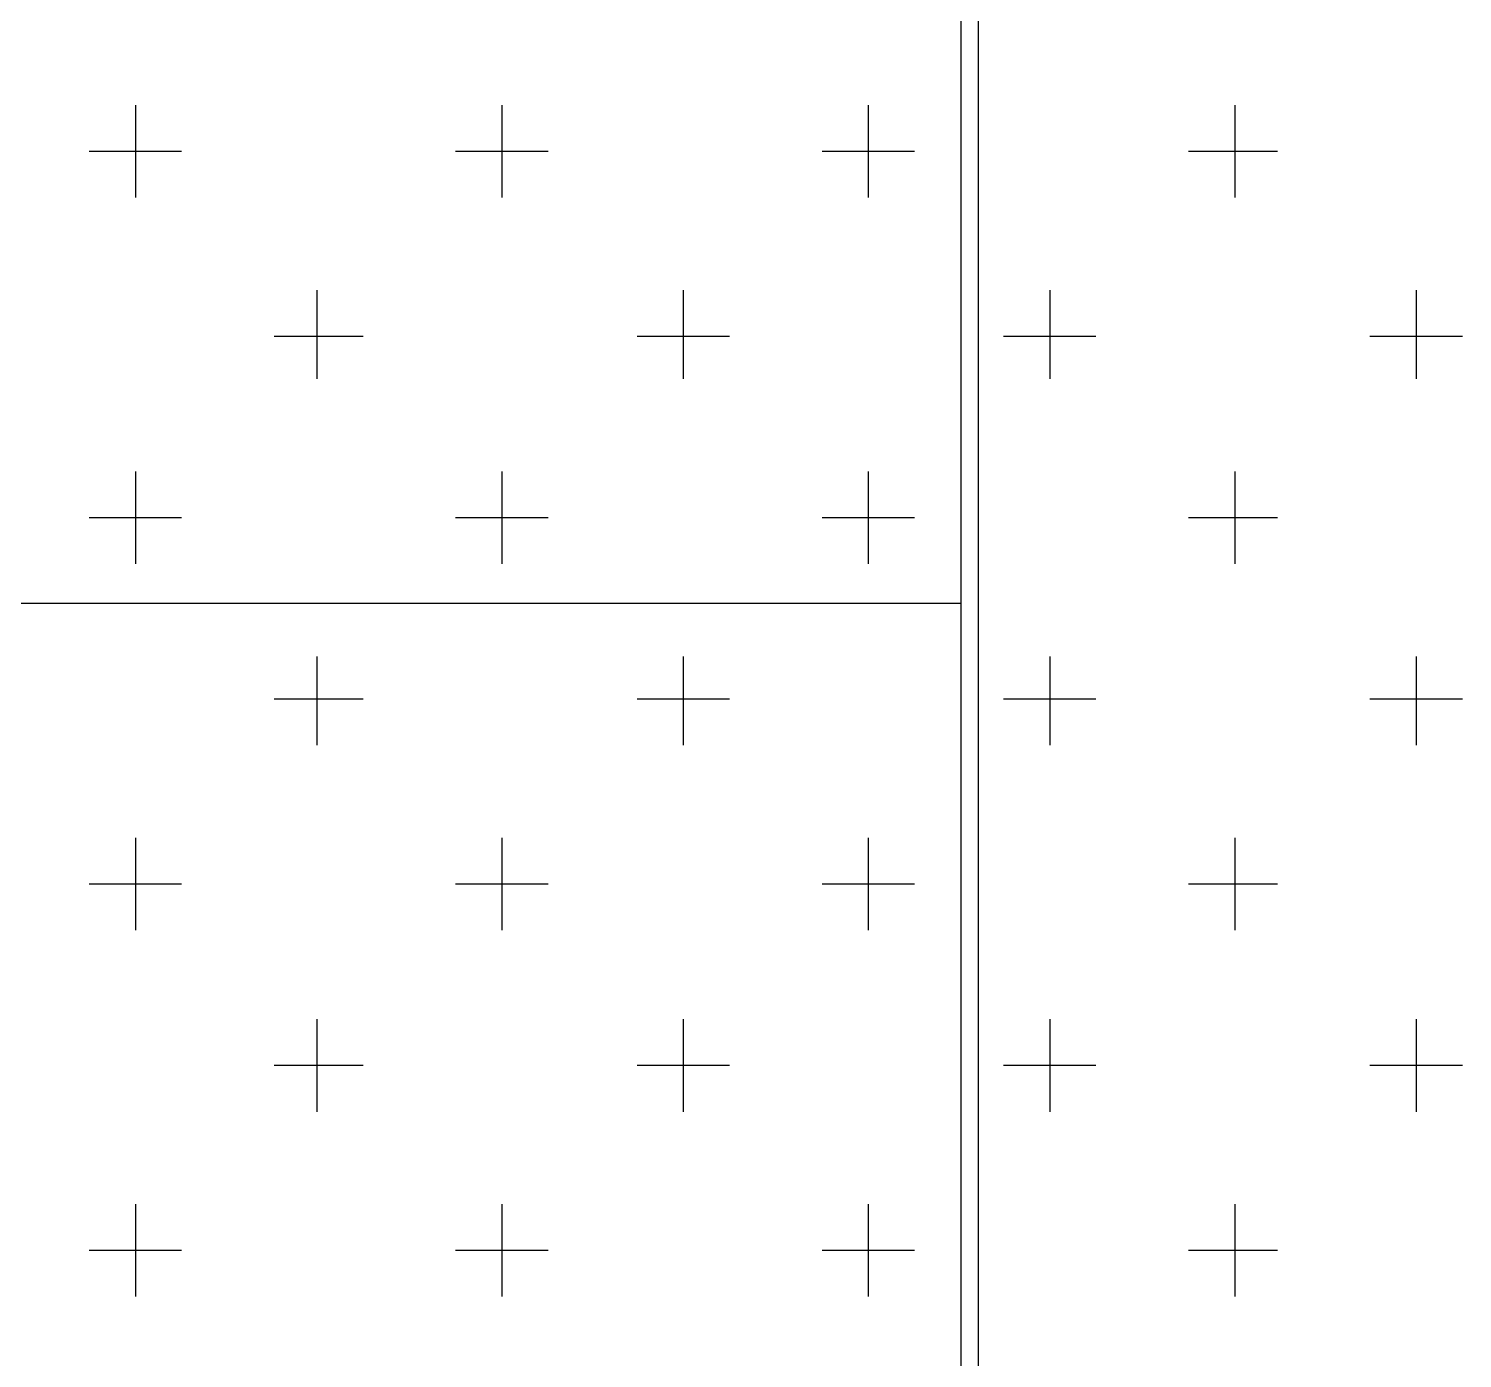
# Model space of a CAD drawing. Header units: millimetres. Extents: x -62354 to 129108, y -71259 to 35407.
# Drawn here: x 14100.1 to 14597.8, y -4508.4 to -4046.8 of the extents above; entities that cross this region are included whole.
import ezdxf

# ---------------------------------------------------------------- set-up
doc = ezdxf.new("R2010")
doc.units = ezdxf.units.MM
doc.header["$MEASUREMENT"] = 0
doc.layers.add('1st FL Layout xrf$0$CR-Machine', color=7, linetype='Continuous', transparency=0.5)

# ---------------------------------------------------------------- blocks, each defined once
blk = doc.blocks.new('1st FL Layout xrf$0$M6')
blk.add_line((-9201.24918, 1893.90861), (-9201.24918, 1893.01828))
for points in [[(-9201.59246, 1894.69273), (-9201.59246, 1893.54803), (-9201.24918, 1893.54803)], [(-9201.243, 1893.02322), (-9201.243, 1893.90861)]]:
    blk.add_lwpolyline(points)
at = {"color": 253}
for points in [[(-9201.53566, 1893.72091), (-9201.53566, 1893.6888)], [(-9201.40847, 1893.72091), (-9201.40847, 1893.6888)], [(-9201.28128, 1893.72091), (-9201.28128, 1893.6888)], [(-9201.15409, 1893.72091), (-9201.15409, 1893.6888)], [(-9201.51961, 1893.70486), (-9201.55171, 1893.70486)], [(-9201.39242, 1893.70486), (-9201.42452, 1893.70486)], [(-9201.26523, 1893.70486), (-9201.29733, 1893.70486)], [(-9201.13927, 1893.70486), (-9201.17015, 1893.70486)], [(-9201.47268, 1893.6567), (-9201.47268, 1893.62583)], [(-9201.34549, 1893.6567), (-9201.34549, 1893.62583)], [(-9201.2183, 1893.6567), (-9201.2183, 1893.62583)], [(-9201.09112, 1893.6567), (-9201.09112, 1893.62583)], [(-9201.45663, 1893.64064), (-9201.4875, 1893.64064)], [(-9201.32944, 1893.64064), (-9201.36155, 1893.64064)], [(-9201.20225, 1893.64064), (-9201.23436, 1893.64064)], [(-9201.07506, 1893.64064), (-9201.10717, 1893.64064)], [(-9201.53566, 1893.59372), (-9201.53566, 1893.56161)], [(-9201.40847, 1893.59372), (-9201.40847, 1893.56161)], [(-9201.28128, 1893.59372), (-9201.28128, 1893.56161)], [(-9201.15409, 1893.59372), (-9201.15409, 1893.56161)], [(-9201.51961, 1893.57767), (-9201.55171, 1893.57767)], [(-9201.39242, 1893.57767), (-9201.42452, 1893.57767)], [(-9201.26523, 1893.57767), (-9201.29733, 1893.57767)], [(-9201.13927, 1893.57767), (-9201.17015, 1893.57767)], [(-9201.47268, 1893.52951), (-9201.47268, 1893.49864)], [(-9201.34549, 1893.52951), (-9201.34549, 1893.49864)], [(-9201.2183, 1893.52951), (-9201.2183, 1893.49864)], [(-9201.09112, 1893.52951), (-9201.09112, 1893.49864)], [(-9201.45663, 1893.51469), (-9201.4875, 1893.51469)], [(-9201.32944, 1893.51469), (-9201.36155, 1893.51469)], [(-9201.20225, 1893.51469), (-9201.23436, 1893.51469)], [(-9201.07506, 1893.51469), (-9201.10717, 1893.51469)], [(-9201.53566, 1893.46653), (-9201.53566, 1893.43443)], [(-9201.40847, 1893.46653), (-9201.40847, 1893.43443)], [(-9201.28128, 1893.46653), (-9201.28128, 1893.43443)], [(-9201.15409, 1893.46653), (-9201.15409, 1893.43443)], [(-9201.51961, 1893.45048), (-9201.55171, 1893.45048)], [(-9201.39242, 1893.45048), (-9201.42452, 1893.45048)], [(-9201.26523, 1893.45048), (-9201.29733, 1893.45048)], [(-9201.13927, 1893.45048), (-9201.17015, 1893.45048)], [(-9201.47268, 1893.40355), (-9201.47268, 1893.37145)], [(-9201.34549, 1893.40355), (-9201.34549, 1893.37145)], [(-9201.2183, 1893.40355), (-9201.2183, 1893.37145)], [(-9201.09112, 1893.40355), (-9201.09112, 1893.37145)], [(-9201.45663, 1893.3875), (-9201.4875, 1893.3875)], [(-9201.32944, 1893.3875), (-9201.36155, 1893.3875)], [(-9201.20225, 1893.3875), (-9201.23436, 1893.3875)], [(-9201.07506, 1893.3875), (-9201.10717, 1893.3875)], [(-9201.53566, 1893.33934), (-9201.53566, 1893.30724)], [(-9201.40847, 1893.33934), (-9201.40847, 1893.30724)], [(-9201.28128, 1893.33934), (-9201.28128, 1893.30724)], [(-9201.15409, 1893.33934), (-9201.15409, 1893.30724)], [(-9201.51961, 1893.32329), (-9201.55171, 1893.32329)], [(-9201.39242, 1893.32329), (-9201.42452, 1893.32329)], [(-9201.26523, 1893.32329), (-9201.29733, 1893.32329)], [(-9201.13927, 1893.32329), (-9201.17015, 1893.32329)]]:
    blk.add_lwpolyline(points, dxfattribs=at)
blk = doc.blocks.new('1st FL Layout xrf')
at = {"layer": '1st FL Layout xrf$0$CR-Machine', "xscale": 1000, "yscale": 1000, "zscale": 1000}
blk.add_blockref('1st FL Layout xrf$0$M6', (9215672.85, -1897794.25), dxfattribs=at)

msp = doc.modelspace()

# ---------------------------------------------------------------- block references
msp.add_blockref('1st FL Layout xrf', (0, 0))

doc.saveas('drawing.dxf')
